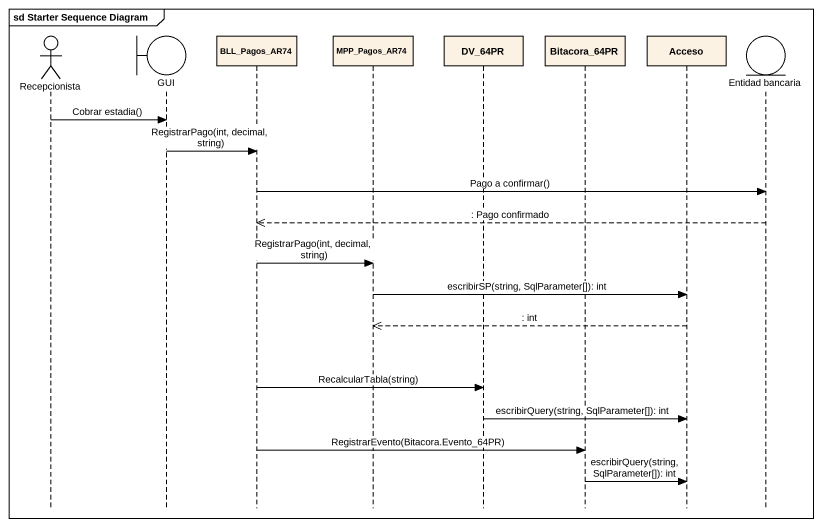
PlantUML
@startuml
mainframe sd Starter Sequence Diagram
hide footbox
actor Recepcionista
boundary GUI
participant BLL_Pagos_AR74
participant MPP_Pagos_AR74
participant DV_64PR
participant Bitacora_64PR
participant Acceso
entity "Entidad bancaria" as Entidad_bancaria

Recepcionista -> GUI : Cobrar estadia()
GUI -> BLL_Pagos_AR74 : RegistrarPago(int, decimal, string)
BLL_Pagos_AR74 -> Entidad_bancaria : Pago a confirmar()
Entidad_bancaria -->> BLL_Pagos_AR74 : : Pago confirmado
BLL_Pagos_AR74 -> MPP_Pagos_AR74 : RegistrarPago(int, decimal, string)
MPP_Pagos_AR74 -> Acceso : escribirSP(string, SqlParameter[]): int
Acceso -->> MPP_Pagos_AR74 : : int
BLL_Pagos_AR74 -> DV_64PR : RecalcularTabla(string)
DV_64PR -> Acceso : escribirQuery(string, SqlParameter[]): int
BLL_Pagos_AR74 -> Bitacora_64PR : RegistrarEvento(Bitacora.Evento_64PR)
Bitacora_64PR -> Acceso : escribirQuery(string, SqlParameter[]): int
@enduml
